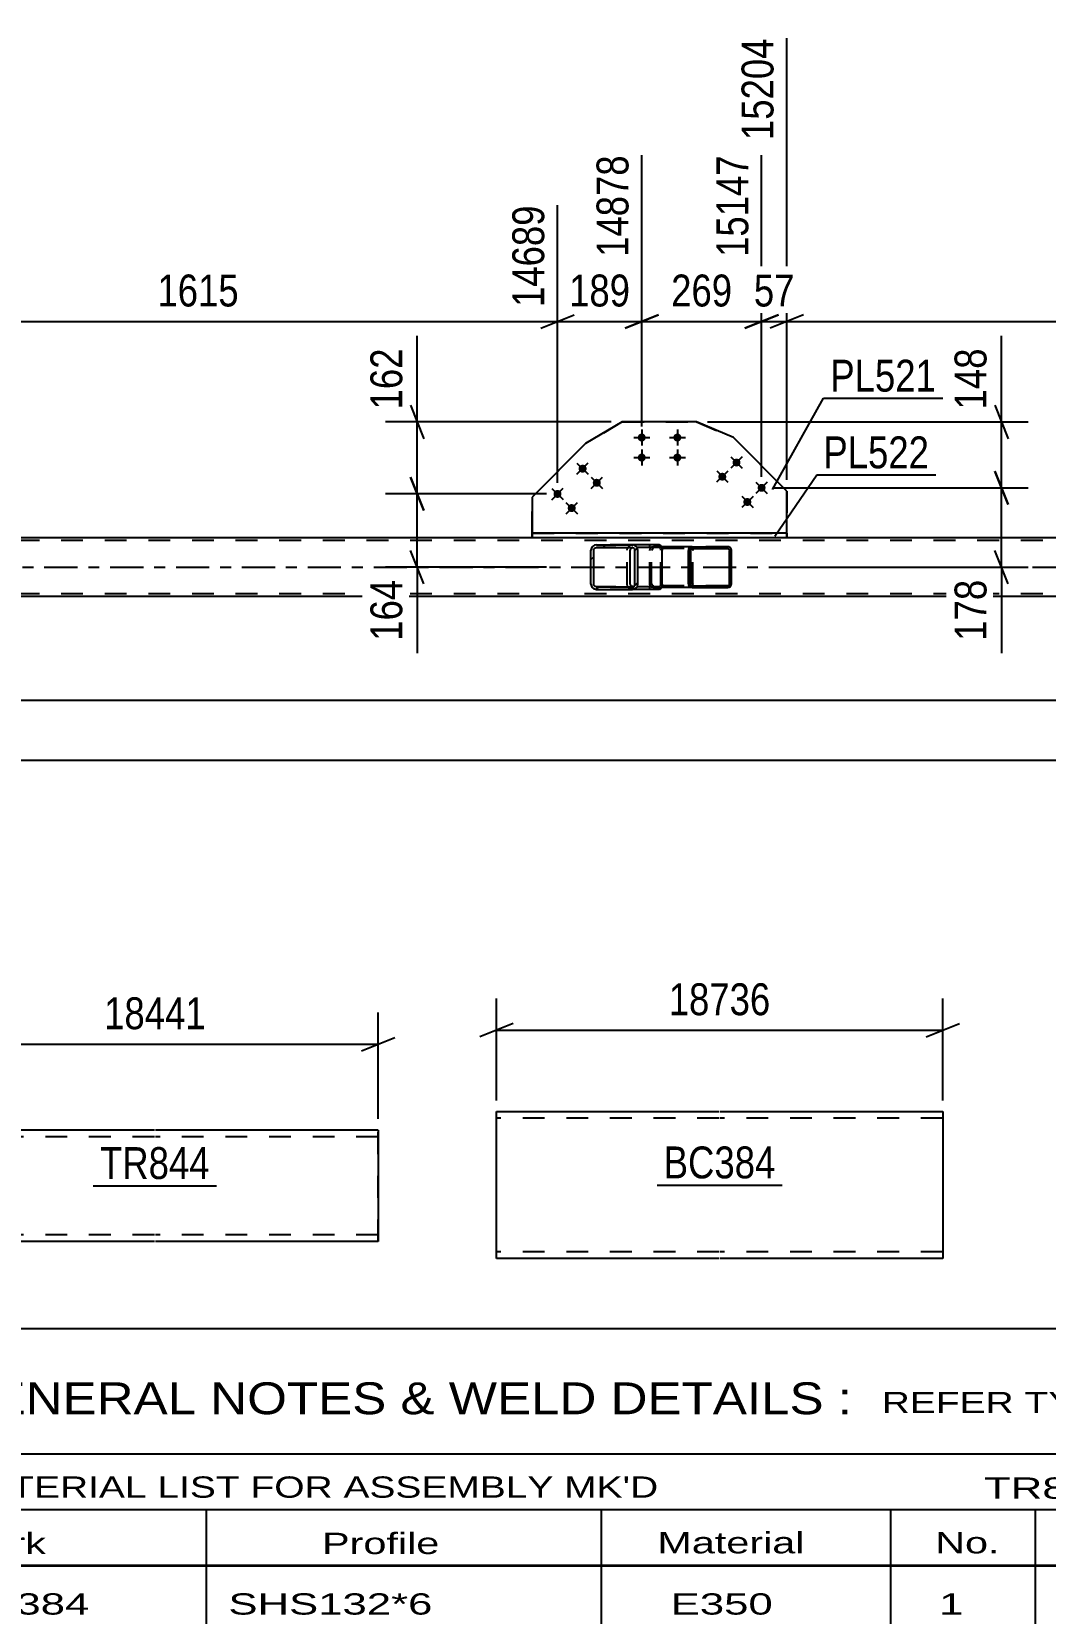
# Model space of a CAD drawing. Header units: millimetres. Extents: x 0 to 841, y 0 to 594.
# Drawn here: x 524.3 to 615.4, y 132.2 to 274.3 of the extents above; entities that cross this region are included whole.
import ezdxf

# ---------------------------------------------------------------- set-up
doc = ezdxf.new("R2010")
doc.units = ezdxf.units.MM
doc.linetypes.add('DXK_LINE_DOT2', pattern=[3.9198, 1.9599, -1.9599])
doc.linetypes.add('DXK_LINE_DOT3', pattern=[5.9187, 2.979, -0.9799, 0.9799, -0.9799])
doc.styles.add('Arial Narrow', font='ARIALN.TTF', dxfattribs={"height": 0.2})

# ---------------------------------------------------------------- blocks, each defined once
blk = doc.blocks.new('Part-570349097-1327 - 1231')
at = {"color": 2, "linetype": 'Continuous'}
for p, q in [((569.3, 228.8), (506.98, 228.8)), ((653.94, 228.8), (592.17, 228.8)), ((717.08, 223.52), (51.96, 223.52))]:
    blk.add_line(p, q, dxfattribs=at)
at = {"color": 7, "linetype": 'DXK_LINE_DOT2'}
for p, q in [((592.17, 228.8), (569.3, 228.8)), ((717.08, 228.56), (51.96, 228.56)), ((717.08, 223.76), (51.96, 223.76))]:
    blk.add_line(p, q, dxfattribs=at)
at = {"color": 7, "linetype": 'DXK_LINE_DOT3'}
blk.add_line((51.96, 226.16), (717.08, 226.16), dxfattribs=at)
blk = doc.blocks.new('Part-570349097-1331 - 1231')
at = {"linetype": 'Continuous'}
h = blk.add_hatch(dxfattribs=at)
h.set_pattern_fill('', scale=0.7, style=0, pattern_type=0)
h.set_pattern_definition([(45, (587.1722, 227.7954), (-1.5715, 1.5715), [])])
h.paths.add_polyline_path([(587.2, 227.67), (587.17, 227.8), (587.1, 227.9), (586.99, 227.97), (586.86, 227.99), (583.67, 227.99), (583.54, 227.97), (583.43, 227.9), (583.35, 227.8), (583.33, 227.67), (583.33, 224.65), (583.35, 224.53), (583.43, 224.43), (583.54, 224.36), (583.67, 224.33), (586.86, 224.33), (586.99, 224.36), (587.1, 224.43), (587.17, 224.53), (587.2, 224.65)])
h.paths.add_polyline_path([(587.02, 224.59), (586.98, 224.54), (586.92, 224.51), (586.86, 224.49), (583.67, 224.49), (583.6, 224.51), (583.55, 224.54), (583.51, 224.59), (583.5, 224.65), (583.5, 227.67), (583.51, 227.73), (583.55, 227.79), (583.6, 227.82), (583.67, 227.83), (586.86, 227.83), (586.92, 227.82), (586.98, 227.79), (587.02, 227.73), (587.03, 227.67), (587.03, 224.65)])
at = {"color": 7, "linetype": 'DXK_LINE_DOT2'}
for p, q in [((579.85, 227.67), (579.86, 227.68)), ((579.85, 224.65), (579.85, 227.67)), ((579.86, 227.68), (579.88, 227.8)), ((580.04, 227.73), (580.02, 227.67)), ((580.02, 224.65), (580.02, 227.67)), ((580.07, 227.79), (580.04, 227.73)), ((580.06, 227.97), (580.19, 227.99)), ((580.13, 227.82), (580.07, 227.79)), ((580.19, 227.83), (580.13, 227.82)), ((580.91, 227.99), (580.19, 227.99)), ((586.86, 227.83), (580.19, 227.83)), ((583.39, 227.99), (583.52, 227.97)), ((583.45, 227.82), (583.39, 227.83)), ((583.51, 227.79), (583.45, 227.82)), ((583.53, 227.76), (583.51, 227.79)), ((586.86, 227.99), (583.67, 227.99)), ((583.7, 227.8), (583.73, 227.67)), ((583.73, 224.65), (583.73, 227.67)), ((579.86, 224.64), (579.85, 224.65)), ((579.88, 224.53), (579.86, 224.64)), ((580.02, 224.65), (580.04, 224.59)), ((580.04, 224.59), (580.07, 224.54)), ((580.07, 224.54), (580.13, 224.51)), ((583.45, 224.51), (583.51, 224.54)), ((583.51, 224.54), (583.53, 224.57)), ((583.73, 224.65), (583.7, 224.53)), ((580.19, 224.33), (580.06, 224.36)), ((580.13, 224.51), (580.19, 224.49)), ((586.86, 224.49), (580.19, 224.49)), ((580.91, 224.33), (580.19, 224.33)), ((583.39, 224.49), (583.45, 224.51)), ((583.52, 224.36), (583.39, 224.33)), ((586.86, 224.33), (583.67, 224.33))]:
    blk.add_line(p, q, dxfattribs=at)
at = {"color": 2, "linetype": 'Continuous'}
for p, q in [((583.67, 227.99), (580.91, 227.99)), ((583.35, 227.8), (583.33, 227.67)), ((583.33, 224.65), (583.33, 227.67)), ((583.5, 227.67), (583.51, 227.73)), ((583.5, 224.65), (583.5, 227.67)), ((583.51, 227.73), (583.55, 227.79)), ((583.54, 227.73), (583.53, 227.76)), ((583.67, 227.99), (583.54, 227.97)), ((583.56, 227.67), (583.54, 227.73)), ((583.55, 227.79), (583.6, 227.82)), ((583.56, 224.65), (583.56, 227.67)), ((583.6, 227.82), (583.67, 227.83)), ((583.67, 227.99), (586.86, 227.99)), ((583.67, 227.83), (586.86, 227.83)), ((586.99, 227.97), (586.86, 227.99)), ((586.86, 227.83), (586.92, 227.82)), ((586.92, 227.82), (586.98, 227.79)), ((586.98, 227.79), (587.02, 227.73)), ((587.02, 227.73), (587.03, 227.67)), ((587.03, 224.65), (587.03, 227.67)), ((587.2, 227.67), (587.17, 227.8)), ((587.2, 224.65), (587.2, 227.67)), ((583.33, 224.65), (583.35, 224.53)), ((583.51, 224.59), (583.5, 224.65)), ((583.55, 224.54), (583.51, 224.59)), ((583.53, 224.57), (583.54, 224.59)), ((583.54, 224.59), (583.56, 224.65)), ((583.6, 224.51), (583.55, 224.54)), ((586.98, 224.54), (586.92, 224.51)), ((587.02, 224.59), (586.98, 224.54)), ((587.03, 224.65), (587.02, 224.59)), ((587.17, 224.53), (587.2, 224.65)), ((583.67, 224.33), (580.91, 224.33)), ((583.54, 224.36), (583.67, 224.33)), ((583.67, 224.49), (583.6, 224.51)), ((583.67, 224.49), (586.86, 224.49)), ((583.67, 224.33), (586.86, 224.33)), ((586.92, 224.51), (586.86, 224.49)), ((586.86, 224.33), (586.99, 224.36))]:
    blk.add_line(p, q, dxfattribs=at)
at = {"color": 7, "linetype": 'DXK_LINE_DOT2'}
for centre, start, end in [((580.18, 227.66), 110.9282, 155.8647), ((583.4, 227.66), 24.1353, 69.0718), ((580.18, 224.67), 204.1353, 249.0718), ((583.4, 224.67), 290.9282, 335.8647)]:
    blk.add_arc(centre, 0.33, start, end, dxfattribs=at)
at = {"color": 2, "linetype": 'Continuous'}
for centre, start, end in [((583.65, 227.66), 110.9291, 155.8657), ((586.87, 227.66), 24.1343, 69.0709), ((583.65, 224.67), 204.1343, 249.0709), ((586.87, 224.67), 290.9291, 335.8657)]:
    blk.add_arc(centre, 0.33, start, end, dxfattribs=at)
blk = doc.blocks.new('Part-570349097-1332 - 1231')
at = {"linetype": 'Continuous'}
h = blk.add_hatch(dxfattribs=at)
h.set_pattern_fill('', scale=0.7, style=0, pattern_type=0)
h.set_pattern_definition([(45, (578.7372, 227.8666), (-1.57154, 1.57154), [])])
h.paths.add_polyline_path([(578.78, 227.68), (578.74, 227.87), (578.63, 228.02), (578.46, 228.13), (578.27, 228.16), (575.08, 228.16), (574.88, 228.13), (574.72, 228.02), (574.61, 227.87), (574.57, 227.68), (574.57, 224.64), (574.61, 224.46), (574.72, 224.3), (574.88, 224.2), (575.08, 224.16), (578.27, 224.16), (578.46, 224.2), (578.63, 224.3), (578.74, 224.46), (578.78, 224.64)])
h.paths.add_polyline_path([(578.5, 224.55), (578.45, 224.47), (578.37, 224.42), (578.27, 224.4), (575.08, 224.4), (574.98, 224.42), (574.9, 224.47), (574.84, 224.55), (574.82, 224.64), (574.82, 227.68), (574.84, 227.77), (574.9, 227.85), (574.98, 227.9), (575.08, 227.92), (578.27, 227.92), (578.37, 227.9), (578.45, 227.85), (578.5, 227.77), (578.52, 227.68), (578.52, 224.64)])
at = {"color": 2, "linetype": 'Continuous'}
for p, q in [((574.61, 227.87), (574.57, 227.68)), ((574.57, 224.64), (574.57, 227.68)), ((574.82, 227.68), (574.84, 227.77)), ((574.82, 224.64), (574.82, 227.68)), ((574.84, 227.77), (574.9, 227.85)), ((575.08, 228.16), (574.88, 228.13)), ((574.9, 227.85), (574.98, 227.9)), ((574.98, 227.9), (575.08, 227.92)), ((575.08, 228.16), (578.27, 228.16)), ((575.08, 227.92), (578.27, 227.92)), ((578.1, 227.77), (578.09, 227.68)), ((578.09, 224.64), (578.09, 227.68)), ((578.16, 227.85), (578.1, 227.77)), ((578.24, 227.9), (578.16, 227.85)), ((578.3, 227.92), (578.24, 227.9)), ((580.72, 228.16), (578.27, 228.16)), ((578.46, 228.13), (578.27, 228.16)), ((578.27, 227.92), (578.37, 227.9)), ((578.37, 227.9), (578.45, 227.85)), ((578.45, 227.85), (578.5, 227.77)), ((578.5, 227.77), (578.52, 227.68)), ((578.52, 224.64), (578.52, 227.68)), ((578.78, 227.68), (578.74, 227.87)), ((578.78, 224.64), (578.78, 227.68)), ((580.72, 228.16), (580.82, 228.13)), ((580.82, 228.13), (580.9, 228.02)), ((580.9, 228.02), (580.96, 227.87)), ((580.96, 227.87), (580.98, 227.68)), ((580.98, 224.64), (580.98, 227.68)), ((574.57, 224.64), (574.61, 224.46)), ((574.84, 224.55), (574.82, 224.64)), ((574.9, 224.47), (574.84, 224.55)), ((578.09, 224.64), (578.1, 224.55)), ((578.1, 224.55), (578.16, 224.47)), ((578.5, 224.55), (578.45, 224.47)), ((578.52, 224.64), (578.5, 224.55)), ((578.74, 224.46), (578.78, 224.64)), ((580.98, 224.64), (580.96, 224.46)), ((574.88, 224.2), (575.08, 224.16)), ((574.98, 224.42), (574.9, 224.47)), ((575.08, 224.4), (574.98, 224.42)), ((575.08, 224.4), (578.27, 224.4)), ((575.08, 224.16), (578.27, 224.16)), ((578.16, 224.47), (578.24, 224.42)), ((578.3, 224.41), (578.24, 224.42)), ((578.37, 224.42), (578.27, 224.4)), ((578.27, 224.16), (578.46, 224.2)), ((580.72, 224.16), (578.27, 224.16)), ((578.45, 224.47), (578.37, 224.42)), ((580.82, 224.2), (580.72, 224.16)), ((580.9, 224.3), (580.82, 224.2)), ((580.96, 224.46), (580.9, 224.3))]:
    blk.add_line(p, q, dxfattribs=at)
at = {"color": 7, "linetype": 'DXK_LINE_DOT2'}
for p, q in [((578.27, 228.16), (575.08, 228.16)), ((580.72, 227.92), (575.08, 227.92)), ((577.83, 227.68), (577.87, 227.87)), ((577.83, 224.64), (577.83, 227.68)), ((578.14, 228.13), (578.34, 228.16)), ((578.34, 227.92), (578.3, 227.92)), ((579.85, 227.92), (579.85, 228.16)), ((580.77, 227.9), (580.72, 227.92)), ((580.81, 227.85), (580.77, 227.9)), ((580.84, 227.77), (580.81, 227.85)), ((580.85, 227.68), (580.84, 227.77)), ((580.85, 224.64), (580.85, 227.68)), ((577.87, 224.46), (577.83, 224.64)), ((580.81, 224.47), (580.84, 224.55)), ((580.84, 224.55), (580.85, 224.64)), ((580.72, 224.4), (575.08, 224.4)), ((578.27, 224.16), (575.08, 224.16)), ((578.34, 224.16), (578.14, 224.2)), ((578.34, 224.4), (578.3, 224.41)), ((579.85, 224.16), (579.85, 224.4)), ((580.72, 224.4), (580.77, 224.42)), ((580.77, 224.42), (580.81, 224.47))]:
    blk.add_line(p, q, dxfattribs=at)
at = {"color": 2, "linetype": 'Continuous'}
for centre, start, end in [((575.06, 227.67), 111.1027, 156.0527), ((578.29, 227.67), 23.9473, 68.8973), ((575.06, 224.66), 203.9473, 248.8973), ((578.29, 224.66), 291.1027, 336.0527)]:
    blk.add_arc(centre, 0.493, start, end, dxfattribs=at)
at = {"color": 7, "linetype": 'DXK_LINE_DOT2'}
for centre, start, end in [((578.32, 227.67), 111.1035, 156.0537), ((578.32, 224.66), 203.9463, 248.8965)]:
    blk.add_arc(centre, 0.493, start, end, dxfattribs=at)
blk = doc.blocks.new('Part-570349097-1349 - 1231')
at = {"color": 2, "linetype": 'Continuous'}
for p, q in [((569.3, 228.8), (569.3, 229.2)), ((592.17, 229.2), (569.3, 229.2)), ((592.17, 228.8), (569.3, 228.8)), ((592.17, 228.8), (592.17, 229.2)), ((592.17, 229.2), (592.17, 228.8))]:
    blk.add_line(p, q, dxfattribs=at)
at = {"color": 7, "linetype": 'DXK_LINE_DOT2'}
for p, q in [((569.3, 229.2), (569.3, 228.8)), ((569.3, 229.2), (569.3, 229.2)), ((569.3, 228.8), (569.3, 228.8)), ((592.17, 229.2), (592.17, 229.2)), ((592.17, 229.2), (592.17, 229.2)), ((592.17, 228.8), (592.17, 228.8)), ((592.17, 228.8), (592.17, 228.8))]:
    blk.add_line(p, q, dxfattribs=at)
blk = doc.blocks.new('Bolt-570349097-1358 - 1231')
at = {"linetype": 'Continuous'}
for points in [[(579.5, 237.8), (579.49, 237.73), (579.46, 237.66), (579.43, 237.59), (579.38, 237.54), (579.32, 237.49), (579.25, 237.46), (579.17, 237.44), (579.1, 237.44), (579.02, 237.46), (578.96, 237.49), (578.89, 237.54), (578.84, 237.59), (578.81, 237.66), (578.78, 237.73), (578.78, 237.8), (578.78, 237.88), (578.81, 237.95), (578.84, 238.01), (578.89, 238.07), (578.96, 238.11), (579.02, 238.15), (579.1, 238.16), (579.17, 238.16), (579.25, 238.15), (579.32, 238.11), (579.38, 238.07), (579.43, 238.01), (579.46, 237.95), (579.49, 237.88)], [(582.7, 237.8), (582.69, 237.73), (582.66, 237.66), (582.63, 237.59), (582.58, 237.54), (582.52, 237.49), (582.45, 237.46), (582.37, 237.44), (582.3, 237.44), (582.22, 237.46), (582.16, 237.49), (582.09, 237.54), (582.04, 237.59), (582.01, 237.66), (581.98, 237.73), (581.98, 237.8), (581.98, 237.88), (582.01, 237.95), (582.04, 238.01), (582.09, 238.07), (582.16, 238.11), (582.22, 238.15), (582.3, 238.16), (582.37, 238.16), (582.45, 238.15), (582.52, 238.11), (582.58, 238.07), (582.63, 238.01), (582.66, 237.95), (582.69, 237.88)], [(579.5, 236), (579.49, 235.93), (579.46, 235.86), (579.43, 235.79), (579.38, 235.74), (579.32, 235.69), (579.25, 235.66), (579.17, 235.64), (579.1, 235.64), (579.02, 235.66), (578.96, 235.69), (578.89, 235.74), (578.84, 235.79), (578.81, 235.86), (578.78, 235.93), (578.78, 236), (578.78, 236.08), (578.81, 236.15), (578.84, 236.21), (578.89, 236.27), (578.96, 236.31), (579.02, 236.35), (579.1, 236.36), (579.17, 236.36), (579.25, 236.35), (579.32, 236.31), (579.38, 236.27), (579.43, 236.21), (579.46, 236.15), (579.49, 236.08)], [(582.7, 236), (582.69, 235.93), (582.66, 235.86), (582.63, 235.79), (582.58, 235.74), (582.52, 235.69), (582.45, 235.66), (582.37, 235.64), (582.3, 235.64), (582.22, 235.66), (582.16, 235.69), (582.09, 235.74), (582.04, 235.79), (582.01, 235.86), (581.98, 235.93), (581.98, 236), (581.98, 236.08), (582.01, 236.15), (582.04, 236.21), (582.09, 236.27), (582.16, 236.31), (582.22, 236.35), (582.3, 236.36), (582.37, 236.36), (582.45, 236.35), (582.52, 236.31), (582.58, 236.27), (582.63, 236.21), (582.66, 236.15), (582.69, 236.08)]]:
    blk.add_hatch(color=1, dxfattribs=at).paths.add_polyline_path(points)
at = {"color": 1, "linetype": 'Continuous'}
for p, q in [((578.42, 237.8), (579.86, 237.8)), ((579.14, 238.52), (579.14, 237.08)), ((581.62, 237.8), (583.06, 237.8)), ((582.34, 238.52), (582.34, 237.08)), ((578.42, 236), (579.86, 236)), ((579.14, 236.72), (579.14, 235.28)), ((581.62, 236), (583.06, 236)), ((582.34, 236.72), (582.34, 235.28))]:
    blk.add_line(p, q, dxfattribs=at)
blk = doc.blocks.new('Bolt-570349097-1406 - 1231')
at = {"linetype": 'Continuous'}
for points in [[(574.08, 235.26), (574.12, 235.2), (574.16, 235.13), (574.18, 235.06), (574.18, 234.99), (574.17, 234.91), (574.14, 234.84), (574.1, 234.78), (574.04, 234.73), (573.98, 234.68), (573.91, 234.66), (573.84, 234.65), (573.76, 234.65), (573.69, 234.67), (573.62, 234.71), (573.56, 234.75), (573.52, 234.81), (573.48, 234.88), (573.46, 234.95), (573.46, 235.03), (573.47, 235.1), (573.5, 235.17), (573.54, 235.23), (573.59, 235.29), (573.66, 235.33), (573.73, 235.35), (573.8, 235.37), (573.88, 235.36), (573.95, 235.34), (574.02, 235.31)], [(571.82, 232.99), (571.87, 232.93), (571.9, 232.86), (571.92, 232.79), (571.92, 232.71), (571.91, 232.64), (571.88, 232.57), (571.84, 232.51), (571.79, 232.45), (571.73, 232.41), (571.66, 232.39), (571.58, 232.38), (571.51, 232.38), (571.43, 232.4), (571.37, 232.43), (571.31, 232.48), (571.26, 232.54), (571.23, 232.61), (571.21, 232.68), (571.21, 232.76), (571.22, 232.83), (571.25, 232.9), (571.29, 232.96), (571.34, 233.02), (571.4, 233.06), (571.47, 233.08), (571.55, 233.1), (571.62, 233.09), (571.7, 233.07), (571.76, 233.04)], [(575.35, 233.99), (575.4, 233.93), (575.43, 233.87), (575.45, 233.79), (575.46, 233.72), (575.44, 233.64), (575.42, 233.57), (575.38, 233.51), (575.32, 233.46), (575.26, 233.42), (575.19, 233.39), (575.11, 233.38), (575.04, 233.38), (574.97, 233.4), (574.9, 233.44), (574.84, 233.49), (574.79, 233.54), (574.76, 233.61), (574.74, 233.68), (574.74, 233.76), (574.75, 233.83), (574.78, 233.9), (574.82, 233.97), (574.87, 234.02), (574.94, 234.06), (575.01, 234.09), (575.08, 234.1), (575.16, 234.09), (575.23, 234.07), (575.3, 234.04)], [(573.1, 231.72), (573.15, 231.66), (573.18, 231.59), (573.2, 231.52), (573.2, 231.45), (573.19, 231.37), (573.16, 231.3), (573.12, 231.24), (573.07, 231.19), (573, 231.15), (572.93, 231.12), (572.86, 231.11), (572.78, 231.11), (572.71, 231.13), (572.64, 231.17), (572.59, 231.21), (572.54, 231.27), (572.51, 231.34), (572.49, 231.41), (572.48, 231.49), (572.5, 231.56), (572.52, 231.63), (572.56, 231.7), (572.62, 231.75), (572.68, 231.79), (572.75, 231.82), (572.83, 231.83), (572.9, 231.82), (572.97, 231.8), (573.04, 231.77)]]:
    blk.add_hatch(color=1, dxfattribs=at).paths.add_polyline_path(points)
at = {"color": 1, "linetype": 'Continuous'}
for p, q in [((573.31, 234.5), (574.33, 235.52)), ((573.31, 235.51), (574.33, 234.5)), ((571.05, 233.24), (572.08, 232.23)), ((571.06, 232.22), (572.07, 233.25)), ((574.59, 234.25), (575.61, 233.23)), ((574.59, 233.23), (575.6, 234.25)), ((572.33, 231.97), (573.35, 230.96)), ((572.34, 230.96), (573.35, 231.98))]:
    blk.add_line(p, q, dxfattribs=at)
blk = doc.blocks.new('Part-570349097-1442 - 1231')
at = {"color": 2, "linetype": 'Continuous'}
for p, q in [((577.39, 239.2), (574.09, 237.27)), ((584.05, 239.2), (577.39, 239.2)), ((577.39, 239.2), (577.39, 239.2)), ((587.38, 237.82), (584.05, 239.2)), ((584.05, 239.2), (584.05, 239.2)), ((592.17, 232.99), (587.38, 237.82)), ((587.38, 237.82), (587.38, 237.82)), ((574.09, 237.27), (569.3, 232.44)), ((569.3, 232.44), (569.3, 229.2)), ((592.17, 229.2), (592.17, 232.99)), ((592.17, 232.99), (592.17, 232.99))]:
    blk.add_line(p, q, dxfattribs=at)
at = {"color": 7, "linetype": 'DXK_LINE_DOT2'}
for p, q in [((577.39, 239.2), (574.09, 237.27)), ((577.39, 239.2), (584.05, 239.2)), ((584.05, 239.2), (587.38, 237.82)), ((587.38, 237.82), (592.17, 232.99)), ((569.3, 229.2), (569.3, 232.44)), ((592.17, 232.99), (592.17, 229.2)), ((569.3, 229.2), (592.17, 229.2)), ((569.3, 229.2), (569.3, 229.2)), ((592.17, 229.2), (569.3, 229.2)), ((592.17, 229.2), (592.17, 229.2))]:
    blk.add_line(p, q, dxfattribs=at)
blk = doc.blocks.new('Bolt-570349097-1556 - 1231')
at = {"linetype": 'Continuous'}
for points in [[(587.9, 235.3, -1), (587.4, 235.81, -1)], [(586.63, 234.03, -1), (586.12, 234.54, -1)], [(590.16, 233.03, -1), (589.65, 233.54, -1)], [(588.88, 231.76, -1), (588.37, 232.27, -1)]]:
    blk.add_hatch(color=1, dxfattribs=at).paths.add_polyline_path(points)
at = {"color": 1, "linetype": 'Continuous'}
for p, q in [((587.14, 236.07), (588.16, 235.04)), ((588.16, 236.06), (587.14, 235.05)), ((586.88, 234.79), (585.86, 233.78)), ((585.87, 234.8), (586.88, 233.78)), ((590.42, 233.79), (589.39, 232.78)), ((589.4, 233.8), (590.41, 232.77)), ((588.12, 232.53), (589.14, 231.51)), ((589.14, 232.52), (588.12, 231.51))]:
    blk.add_line(p, q, dxfattribs=at)
blk = doc.blocks.new('Part-570349097-22970 - 22969')
at = {"color": 2, "linetype": 'Continuous'}
for p, q in [((515.35, 175.59), (515.35, 175.59)), ((535.35, 175.59), (515.35, 175.59)), ((515.35, 175.5), (515.35, 175.59)), ((515.35, 174.85), (515.35, 175.5)), ((515.35, 166.33), (515.35, 174.85)), ((555.45, 175.59), (535.45, 175.59)), ((555.45, 175.59), (555.45, 175.59)), ((555.45, 175.59), (555.45, 165.59)), ((515.35, 165.94), (515.35, 166.33)), ((515.35, 165.68), (515.35, 165.94)), ((515.35, 165.59), (515.35, 165.68)), ((515.35, 165.59), (515.35, 165.59)), ((535.35, 165.59), (515.35, 165.59)), ((555.45, 165.59), (535.45, 165.59)), ((555.45, 165.59), (555.45, 165.59))]:
    blk.add_line(p, q, dxfattribs=at)
at = {"color": 7, "linetype": 'DXK_LINE_DOT2'}
for p, q in [((515.35, 175.59), (515.35, 175.59)), ((515.35, 175.59), (515.35, 175.5)), ((515.35, 175.5), (515.35, 175.24)), ((515.35, 175.24), (515.35, 174.85)), ((535.35, 174.99), (515.35, 174.99)), ((515.35, 174.99), (515.35, 166.37)), ((515.35, 174.94), (515.35, 174.99)), ((515.35, 166.19), (515.35, 174.94)), ((515.35, 165.94), (515.35, 174.85)), ((555.45, 174.99), (535.45, 174.99)), ((555.45, 165.59), (555.45, 175.59)), ((555.45, 174.99), (555.45, 174.99)), ((515.35, 166.24), (515.35, 166.37)), ((515.35, 166.19), (515.35, 166.24)), ((535.35, 166.19), (515.35, 166.19)), ((515.35, 165.94), (515.35, 165.68)), ((515.35, 165.68), (515.35, 165.59)), ((515.35, 165.59), (515.35, 165.59)), ((555.45, 166.19), (535.45, 166.19)), ((555.45, 166.19), (555.45, 166.19))]:
    blk.add_line(p, q, dxfattribs=at)
blk = doc.blocks.new('Part-570349097-22987 - 22986')
at = {"color": 2, "linetype": 'Continuous'}
for p, q in [((566.08, 164.14), (566.08, 177.25)), ((566.08, 177.25), (586.08, 177.25)), ((586.18, 177.25), (606.18, 177.25)), ((606.18, 177.25), (606.18, 164.05)), ((566.08, 164.05), (566.08, 164.14)), ((586.08, 164.05), (566.08, 164.05)), ((606.18, 164.05), (586.18, 164.05))]:
    blk.add_line(p, q, dxfattribs=at)
at = {"color": 7, "linetype": 'DXK_LINE_DOT2'}
for p, q in [((586.08, 176.65), (566.08, 176.65)), ((606.18, 176.65), (586.18, 176.65)), ((606.18, 177.16), (606.18, 177.25)), ((566.08, 164.65), (566.08, 164.7)), ((586.08, 164.65), (566.08, 164.65)), ((606.18, 164.65), (586.18, 164.65)), ((606.18, 164.65), (606.18, 164.7))]:
    blk.add_line(p, q, dxfattribs=at)
blk = doc.blocks.new('StraightDimension-570349097-19201 - 1231')
at = {"color": 7, "linetype": 'Continuous'}
for p, q in [((579.14, 238.8), (579.14, 263.17)), ((589.91, 234.28), (589.91, 263.17)), ((577.64, 247.63), (580.64, 248.83)), ((591.41, 248.83), (588.41, 247.63)), ((579.14, 248.23), (589.91, 248.23))]:
    blk.add_line(p, q, dxfattribs=at)
at = {"color": 0}
blk.add_wipeout([(587.86, 248.98), (587.86, 253.18), (581.18, 253.18), (581.18, 248.98)], dxfattribs=at)
at = {"color": 3, "style": 'Arial Narrow'}
blk.add_text('269', height=2.863, dxfattribs=at).set_placement((581.78, 249.58))
at = {"color": 0, "linetype": 'Continuous'}
blk.add_wipeout([(589.31, 263.77), (585.11, 263.77), (585.11, 253.43), (589.31, 253.43)], dxfattribs=at)
at = {"color": 3, "linetype": 'Continuous', "style": 'Arial Narrow'}
blk.add_text('15147', height=2.863, rotation=90.0002, dxfattribs=at).set_placement((588.71, 254.03))
blk = doc.blocks.new('StraightDimension-570349097-19448 - 1231')
at = {"color": 7, "linetype": 'Continuous'}
blk.add_line((42.7, 208.81), (726.34, 208.81), dxfattribs=at)
blk = doc.blocks.new('StraightDimension-570349097-19199 - 1231')
at = {"color": 7, "linetype": 'Continuous'}
for p, q in [((592.17, 233.99), (592.17, 273.67)), ((656.2, 233.71), (656.2, 258.67)), ((593.67, 248.83), (590.67, 247.63)), ((654.7, 247.63), (657.7, 248.83)), ((592.17, 248.23), (656.2, 248.23))]:
    blk.add_line(p, q, dxfattribs=at)
at = {"color": 0}
blk.add_wipeout([(628.44, 248.98), (628.44, 253.18), (619.93, 253.18), (619.93, 248.98)], dxfattribs=at)
at = {"color": 3, "style": 'Arial Narrow'}
blk.add_text('1601', height=2.863, dxfattribs=at).set_placement((620.53, 249.58))
at = {"color": 0, "linetype": 'Continuous'}
blk.add_wipeout([(655.6, 259.27), (651.4, 259.27), (651.4, 248.93), (655.6, 248.93)], dxfattribs=at)
at = {"color": 3, "linetype": 'Continuous', "style": 'Arial Narrow'}
blk.add_text('16805', height=2.863, rotation=90.0002, dxfattribs=at).set_placement((655, 249.53))
blk = doc.blocks.new('StraightDimension-570349097-19200 - 1231')
at = {"color": 7, "linetype": 'Continuous'}
for p, q in [((592.17, 233.99), (592.17, 273.67)), ((589.91, 234.28), (589.91, 263.17)), ((588.41, 247.63), (591.41, 248.83)), ((593.67, 248.83), (590.67, 247.63)), ((589.91, 248.23), (592.17, 248.23))]:
    blk.add_line(p, q, dxfattribs=at)
at = {"color": 0, "linetype": 'Continuous'}
blk.add_wipeout([(591.57, 274.27), (587.37, 274.27), (587.37, 263.93), (591.57, 263.93)], dxfattribs=at)
at = {"color": 0}
blk.add_wipeout([(593.46, 248.98), (593.46, 253.18), (588.61, 253.18), (588.61, 248.98)], dxfattribs=at)
at = {"color": 3, "linetype": 'Continuous', "style": 'Arial Narrow'}
blk.add_text('15204', height=2.863, rotation=90.0002, dxfattribs=at).set_placement((590.97, 264.53))
at = {"color": 3, "style": 'Arial Narrow'}
blk.add_text('57', height=2.863, dxfattribs=at).set_placement((589.21, 249.58))
blk = doc.blocks.new('StraightDimension-570349097-19202 - 1231')
at = {"color": 7, "linetype": 'Continuous'}
for p, q in [((579.14, 238.8), (579.14, 263.17)), ((571.57, 233.74), (571.57, 258.67)), ((570.07, 247.63), (573.07, 248.83)), ((580.64, 248.83), (577.64, 247.63)), ((571.57, 248.23), (579.14, 248.23))]:
    blk.add_line(p, q, dxfattribs=at)
at = {"color": 0}
blk.add_wipeout([(578.69, 248.98), (578.69, 253.18), (572.01, 253.18), (572.01, 248.98)], dxfattribs=at)
at = {"color": 3, "style": 'Arial Narrow'}
blk.add_text('189', height=2.863, dxfattribs=at).set_placement((572.61, 249.58))
at = {"color": 0, "linetype": 'Continuous'}
blk.add_wipeout([(578.54, 263.77), (574.34, 263.77), (574.34, 253.43), (578.54, 253.43)], dxfattribs=at)
at = {"color": 3, "linetype": 'Continuous', "style": 'Arial Narrow'}
blk.add_text('14878', height=2.863, rotation=90.0002, dxfattribs=at).set_placement((577.94, 254.03))
blk = doc.blocks.new('StraightDimension-570349097-19203 - 1231')
at = {"color": 7, "linetype": 'Continuous'}
for p, q in [((506.98, 233.42), (506.98, 273.67)), ((571.57, 233.74), (571.57, 258.67)), ((508.48, 248.83), (505.48, 247.63)), ((570.07, 247.63), (573.07, 248.83)), ((506.98, 248.23), (571.57, 248.23))]:
    blk.add_line(p, q, dxfattribs=at)
at = {"color": 0}
blk.add_wipeout([(543.53, 248.98), (543.53, 253.18), (535.02, 253.18), (535.02, 248.98)], dxfattribs=at)
at = {"color": 3, "style": 'Arial Narrow'}
blk.add_text('1615', height=2.863, dxfattribs=at).set_placement((535.62, 249.58))
at = {"color": 0, "linetype": 'Continuous'}
blk.add_wipeout([(570.97, 259.27), (566.77, 259.27), (566.77, 248.93), (570.97, 248.93)], dxfattribs=at)
at = {"color": 3, "linetype": 'Continuous', "style": 'Arial Narrow'}
blk.add_text('14689', height=2.863, rotation=90.0002, dxfattribs=at).set_placement((570.37, 249.53))
blk = doc.blocks.new('StraightDimension-570349097-19418 - 1231')
at = {"color": 7, "linetype": 'Continuous'}
blk.add_line((43.34, 214.22), (725.7, 214.22), dxfattribs=at)
blk = doc.blocks.new('StraightDimension-570349097-21932 - 1231')
at = {"color": 7, "linetype": 'Continuous'}
for p, q in [((558.97, 239.2), (558.97, 246.94)), ((558.97, 239.2), (558.97, 246.94)), ((558.37, 240.7), (559.57, 237.7)), ((576.39, 239.2), (556.12, 239.2)), ((558.97, 232.74), (558.97, 239.2)), ((559.57, 231.24), (558.37, 234.24)), ((570.57, 232.74), (556.12, 232.74))]:
    blk.add_line(p, q, dxfattribs=at)
at = {"color": 0}
blk.add_wipeout([(558.22, 246.41), (554.02, 246.41), (554.02, 239.73), (558.22, 239.73)], dxfattribs=at)
at = {"color": 3, "style": 'Arial Narrow'}
blk.add_text('162', height=2.863, rotation=90.0002, dxfattribs=at).set_placement((557.62, 240.33))
blk = doc.blocks.new('StraightDimension-570349097-21933 - 1231')
at = {"color": 7, "linetype": 'Continuous'}
for p, q in [((558.37, 234.24), (559.57, 231.24)), ((570.57, 232.74), (556.12, 232.74)), ((558.97, 226.16), (558.97, 232.74)), ((559.57, 224.66), (558.37, 227.66)), ((570.57, 226.16), (556.12, 226.16)), ((558.97, 226.16), (558.97, 218.43)), ((558.97, 226.16), (558.97, 218.43))]:
    blk.add_line(p, q, dxfattribs=at)
at = {"color": 0}
blk.add_wipeout([(558.22, 225.64), (554.02, 225.64), (554.02, 218.95), (558.22, 218.95)], dxfattribs=at)
at = {"color": 3, "style": 'Arial Narrow'}
blk.add_text('164', height=2.863, rotation=90.0002, dxfattribs=at).set_placement((557.62, 219.55))
blk = doc.blocks.new('StraightDimension-570349097-21986 - 1231')
at = {"color": 7, "linetype": 'Continuous'}
for p, q in [((611.46, 239.2), (611.46, 246.94)), ((611.46, 239.2), (611.46, 246.94)), ((610.86, 240.7), (612.06, 237.7)), ((585.05, 239.2), (613.86, 239.2)), ((611.46, 233.28), (611.46, 239.2)), ((612.06, 231.78), (610.86, 234.78)), ((590.91, 233.28), (613.86, 233.28))]:
    blk.add_line(p, q, dxfattribs=at)
at = {"color": 0}
blk.add_wipeout([(610.71, 246.41), (606.51, 246.41), (606.51, 239.73), (610.71, 239.73)], dxfattribs=at)
at = {"color": 3, "style": 'Arial Narrow'}
blk.add_text('148', height=2.863, rotation=90.0002, dxfattribs=at).set_placement((610.11, 240.33))
blk = doc.blocks.new('StraightDimension-570349097-21987 - 1231')
at = {"color": 7, "linetype": 'Continuous'}
for p, q in [((610.86, 234.78), (612.06, 231.78)), ((590.91, 233.28), (613.86, 233.28)), ((611.46, 226.16), (611.46, 233.28)), ((612.06, 224.66), (610.86, 227.66)), ((590.91, 226.16), (613.86, 226.16)), ((611.46, 226.16), (611.46, 218.43)), ((611.46, 226.16), (611.46, 218.43))]:
    blk.add_line(p, q, dxfattribs=at)
at = {"color": 0}
blk.add_wipeout([(610.71, 225.64), (606.51, 225.64), (606.51, 218.95), (610.71, 218.95)], dxfattribs=at)
at = {"color": 3, "style": 'Arial Narrow'}
blk.add_text('178', height=2.863, rotation=90.0002, dxfattribs=at).set_placement((610.11, 219.55))
blk = doc.blocks.new('StraightDimension-570349097-23345 - 22969')
at = {"color": 7, "linetype": 'Continuous'}
for p, q in [((515.35, 176.59), (515.35, 186.15)), ((555.45, 176.59), (555.45, 186.15)), ((516.85, 183.9), (513.85, 182.7)), ((553.95, 182.7), (556.95, 183.9)), ((515.35, 183.3), (555.45, 183.3))]:
    blk.add_line(p, q, dxfattribs=at)
at = {"color": 0}
blk.add_wipeout([(540.57, 184.05), (540.57, 188.25), (530.23, 188.25), (530.23, 184.05)], dxfattribs=at)
at = {"color": 3, "style": 'Arial Narrow'}
blk.add_text('18441', height=2.863, dxfattribs=at).set_placement((530.83, 184.65))
blk = doc.blocks.new('StraightDimension-570349097-23349 - 22986')
at = {"color": 7, "linetype": 'Continuous'}
for p, q in [((566.08, 178.25), (566.08, 187.41)), ((606.18, 178.25), (606.18, 187.41)), ((567.58, 185.16), (564.58, 183.96)), ((604.68, 183.96), (607.68, 185.16)), ((566.08, 184.56), (606.18, 184.56))]:
    blk.add_line(p, q, dxfattribs=at)
at = {"color": 0}
blk.add_wipeout([(591.3, 185.31), (591.3, 189.51), (580.96, 189.51), (580.96, 185.31)], dxfattribs=at)
at = {"color": 3, "style": 'Arial Narrow'}
blk.add_text('18736', height=2.863, dxfattribs=at).set_placement((581.56, 185.91))
blk = doc.blocks.new('Unknown-570349097-32459 - 28277')
at = {"color": 7, "linetype": 'Continuous'}
for p, q in [((516, 157.75), (676, 157.75)), ((516, 146.5), (676, 146.5)), ((516, 141.5), (676, 141.5)), ((540, 141.5), (540, 136.5)), ((575.5, 141.5), (575.5, 136.5)), ((601.5, 141.5), (601.5, 136.5)), ((614.5, 141.5), (614.5, 136.5)), ((516, 136.5), (676, 136.5)), ((516, 136.45), (676, 136.45)), ((540, 136.5), (540, 131)), ((575.5, 136.5), (575.5, 131)), ((601.5, 136.5), (601.5, 131)), ((614.5, 136.5), (614.5, 131))]:
    blk.add_line(p, q, dxfattribs=at)
at = {"color": 7, "style": 'Arial Narrow'}
for s, height, width, p in [('GENERAL NOTES & WELD DETAILS :', 2.8633, 1.4, (517.15, 150.06)), ('REFER TYP DRAWING TYP-01', 1.9089, 1.6, (600.7, 150.16)), ("MATERIAL LIST FOR ASSEMBLY MK'D", 1.9089, 1.6, (517.15, 142.56)), ('TR844', 1.909, 1.794707, (609.9, 142.47)), ('Mark', 1.909, 1.7, (517.34, 137.5)), ('Profile', 1.909, 1.7, (550.41, 137.5)), ('Material', 1.909, 1.7, (580.54, 137.56)), ('No.', 1.909, 1.7, (605.5, 137.56))]:
    blk.add_text(s, height=height, dxfattribs=dict(at, width=width)).set_placement(p)
at = {"color": 7, "linetype": 'Continuous', "style": 'Arial Narrow', "width": 1.794707}
for s, height, p in [('BC384', 1.909, (517.5, 132.06)), ('SHS132*6', 1.909, (542, 132.06)), ('E350', 1.909, (581.74, 132.06)), ('1', 1.91, (605.86, 132.06))]:
    blk.add_text(s, height=height, dxfattribs=at).set_placement(p)
blk = doc.blocks.new('Mark-570349097-1438 - 1231')
at = {"color": 0}
blk.add_wipeout([(605.58, 241.93), (605.58, 244.93), (596.08, 244.93), (596.08, 241.93)], dxfattribs=at)
blk.add_wipeout([(605.58, 241.93), (605.58, 244.93), (596.08, 244.93), (596.08, 241.93)], dxfattribs=at)
at = {"color": 30, "linetype": 'Continuous'}
for p, q in [((590.88, 233.14), (595.48, 241.33)), ((595.48, 241.33), (606.18, 241.33))]:
    blk.add_line(p, q, dxfattribs=at)
at = {"color": 3, "style": 'Arial Narrow'}
blk.add_text('PL521', height=2.863, dxfattribs=at).set_placement((596.08, 241.93))
blk = doc.blocks.new('Mark-570349097-1345 - 1231')
at = {"color": 0}
blk.add_wipeout([(604.96, 235.04), (604.96, 238.04), (595.46, 238.04), (595.46, 235.04)], dxfattribs=at)
blk.add_wipeout([(604.96, 235.04), (604.96, 238.04), (595.46, 238.04), (595.46, 235.04)], dxfattribs=at)
at = {"color": 30, "linetype": 'Continuous'}
for p, q in [((591.09, 228.94), (594.86, 234.44)), ((594.86, 234.44), (605.56, 234.44))]:
    blk.add_line(p, q, dxfattribs=at)
at = {"color": 3, "style": 'Arial Narrow'}
blk.add_text('PL522', height=2.863, dxfattribs=at).set_placement((595.46, 235.04))
blk = doc.blocks.new('Mark-570349097-24031 - 22969')
at = {"color": 0}
blk.add_wipeout([(540.33, 171.19), (540.33, 174.19), (530.46, 174.19), (530.46, 171.19)], dxfattribs=at)
blk.add_wipeout([(540.33, 171.19), (540.33, 174.19), (530.46, 174.19), (530.46, 171.19)], dxfattribs=at)
at = {"color": 30, "linetype": 'Continuous'}
blk.add_line((529.86, 170.59), (540.93, 170.59), dxfattribs=at)
at = {"color": 3, "style": 'Arial Narrow'}
blk.add_text('TR844', height=2.863, dxfattribs=at).set_placement((530.46, 171.19))
blk = doc.blocks.new('Mark-570349097-24034 - 22986')
at = {"color": 0}
blk.add_wipeout([(591.16, 171.25), (591.16, 174.25), (581.11, 174.25), (581.11, 171.25)], dxfattribs=at)
blk.add_wipeout([(591.16, 171.25), (591.16, 174.25), (581.11, 174.25), (581.11, 171.25)], dxfattribs=at)
at = {"color": 30, "linetype": 'Continuous'}
blk.add_line((580.51, 170.65), (591.76, 170.65), dxfattribs=at)
at = {"color": 3, "style": 'Arial Narrow'}
blk.add_text('BC384', height=2.863, dxfattribs=at).set_placement((581.11, 171.25))

msp = doc.modelspace()

# ---------------------------------------------------------------- block references
for name in ['Part-570349097-1442 - 1231', 'Bolt-570349097-1358 - 1231', 'Bolt-570349097-1556 - 1231', 'Bolt-570349097-1406 - 1231', 'Part-570349097-1327 - 1231', 'Part-570349097-1349 - 1231', 'Part-570349097-1332 - 1231', 'Part-570349097-1331 - 1231', 'StraightDimension-570349097-19448 - 1231', 'StraightDimension-570349097-23349 - 22986', 'StraightDimension-570349097-23345 - 22969', 'Part-570349097-22987 - 22986', 'Part-570349097-22970 - 22969', 'Unknown-570349097-32459 - 28277']:
    msp.add_blockref(name, (0, 0))

# ---------------------------------------------------------------- next in the draw order: block references
for name in ['StraightDimension-570349097-19201 - 1231', 'StraightDimension-570349097-19418 - 1231', 'Mark-570349097-24031 - 22969', 'Mark-570349097-24034 - 22986']:
    msp.add_blockref(name, (0, 0))

# ---------------------------------------------------------------- next in the draw order: block references
for name in ['StraightDimension-570349097-19199 - 1231', 'StraightDimension-570349097-19202 - 1231']:
    msp.add_blockref(name, (0, 0))

# ---------------------------------------------------------------- next in the draw order: block references
for name in ['StraightDimension-570349097-19200 - 1231', 'StraightDimension-570349097-19203 - 1231']:
    msp.add_blockref(name, (0, 0))

# ---------------------------------------------------------------- next in the draw order: block references
for name in ['StraightDimension-570349097-21932 - 1231', 'StraightDimension-570349097-21986 - 1231']:
    msp.add_blockref(name, (0, 0))

# ---------------------------------------------------------------- next in the draw order: block references
for name in ['StraightDimension-570349097-21987 - 1231', 'StraightDimension-570349097-21933 - 1231']:
    msp.add_blockref(name, (0, 0))

# ---------------------------------------------------------------- next in the draw order: block references
msp.add_blockref('Mark-570349097-1438 - 1231', (0, 0))

# ---------------------------------------------------------------- next in the draw order: block references
msp.add_blockref('Mark-570349097-1345 - 1231', (0, 0))

doc.saveas('drawing.dxf')
